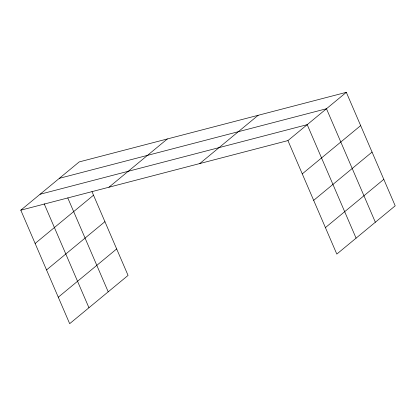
<?xml version="1.0" encoding="UTF-8"?>
<svg xmlns="http://www.w3.org/2000/svg" width="416" height="416" viewBox="0 0 416 416"><rect width="100%" height="100%" fill="white"/><g stroke="black" fill="none" stroke-linecap="round" stroke-linejoin="round"><path stroke-width="0.62" d="M91.988 191.646L128.066 275.413L69.675 323.674L20.8 210.184L79.186 161.923L346.325 92.326L395.2 205.816L336.814 254.077L287.934 140.587L346.325 92.326M35.136 243.469L93.522 195.208M108.956 187.216L167.341 138.96M46.535 269.937L104.92 221.676M199.779 163.55L258.17 115.294M58.276 297.206L116.667 248.945M302.271 173.872L360.656 125.611M313.669 200.34L372.055 152.079M325.416 227.609L383.802 179.348M59.337 178.334L326.472 108.737L375.346 222.227M40.066 194.256L307.206 124.66L356.08 238.15M20.8 210.184L287.934 140.587M67.782 197.948L108.212 291.824M44.164 203.767L88.946 307.746"/></g></svg>
